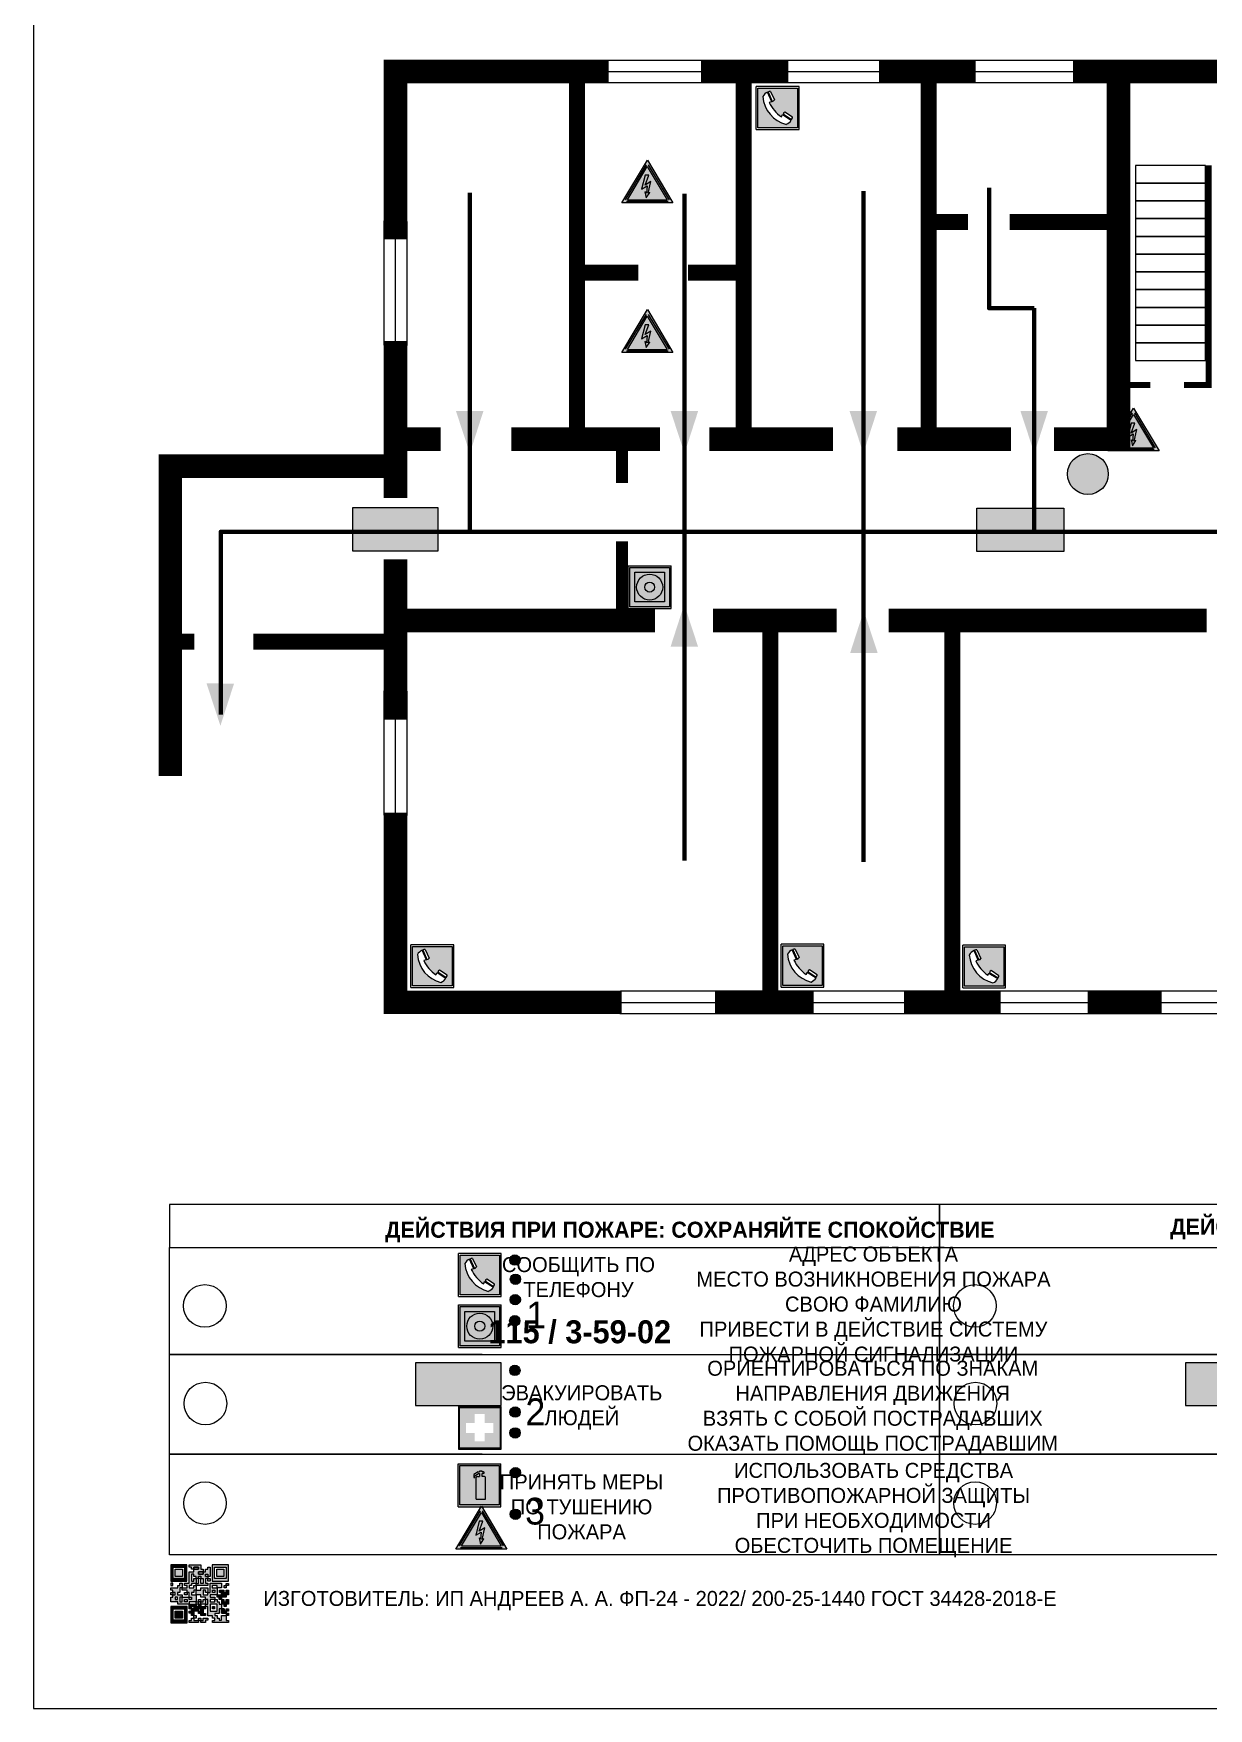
# Model space of a CAD drawing. Header units: millimetres. Extents: x 13114 to 67229, y 22859 to 38520.
# Drawn here: x 23801.8 to 24021.2, y 34762.7 to 35075.5 of the extents above; entities that cross this region are included whole.
import ezdxf

# ---------------------------------------------------------------- set-up
doc = ezdxf.new("R2010")
doc.units = ezdxf.units.MM
doc.layers.add('План_Штампы', color=7, linetype='Continuous')
doc.styles.add('обычный', font='arial.ttf')

# ---------------------------------------------------------------- blocks, each defined once
blk = doc.blocks.new('A$C3E6D3DDE')
at = {"lineweight": 5}
h = blk.add_hatch(color=40, dxfattribs=at)
h.paths.add_polyline_path([(24.1, 1.45), (16.46, -11.35), (31.74, -11.35)])
h.paths.add_polyline_path([(24.09, -0.46), (30.03, -10.41), (18.14, -10.41)], flags=16)
h.paths.add_polyline_path([(24.54, -3.08), (23.41, -6.02), (25.13, -5.01), (24.33, -8.5), (24.82, -8.27), (23.79, -9.86), (23.4, -8.04), (23.8, -8.43), (24.04, -6.29), (22.39, -7.25), (23.44, -3.08)], flags=0)
h = blk.add_hatch(color=256, dxfattribs=at)
h.paths.add_polyline_path([(24.37, 0.03, 0.567511), (23.82, 0.03), (17.59, -10.4, 0.582454), (17.86, -10.88), (30.32, -10.88, 0.582149), (30.6, -10.4)])
h.paths.add_polyline_path([(24.09, -0.46), (18.14, -10.41), (30.03, -10.41)], flags=16)
h.paths.add_polyline_path([(24.54, -3.08), (23.41, -6.02), (25.13, -5.01), (24.33, -8.5), (24.82, -8.27), (23.79, -9.86), (23.4, -8.04), (23.8, -8.43), (24.04, -6.29), (22.39, -7.25), (23.44, -3.08)], flags=0)
h = blk.add_hatch(color=40, dxfattribs=at)
h.paths.add_polyline_path([(24.09, -0.46), (18.14, -10.41), (30.03, -10.41)])
h.paths.add_polyline_path([(24.82, -8.27), (23.79, -9.86), (23.4, -8.04), (23.8, -8.43), (24.04, -6.29), (22.39, -7.25), (23.44, -3.08), (24.54, -3.08), (23.41, -6.02), (25.13, -5.01), (24.33, -8.5)], flags=16)
at = {"color": 40, "lineweight": 5}
for p, q in [((16.46, -11.35), (24.1, 1.45)), ((24.1, 1.45), (31.74, -11.35))]:
    blk.add_line(p, q, dxfattribs=at)
at = {"lineweight": 5}
for p, q in [((17.59, -10.4), (23.82, 0.03)), ((24.37, 0.03), (30.6, -10.4)), ((18.14, -10.41), (24.09, -0.46)), ((23.44, -3.08), (22.39, -7.25)), ((23.41, -6.02), (24.54, -3.08)), ((24.54, -3.08), (23.44, -3.08)), ((24.09, -0.46), (30.03, -10.41)), ((22.39, -7.25), (24.04, -6.29)), ((23.8, -8.43), (23.4, -8.04)), ((23.4, -8.04), (23.79, -9.86)), ((25.13, -5.01), (23.41, -6.02)), ((23.79, -9.86), (24.82, -8.27)), ((24.04, -6.29), (23.8, -8.43)), ((24.33, -8.5), (25.13, -5.01)), ((24.82, -8.27), (24.33, -8.5)), ((17.86, -10.88), (30.32, -10.88)), ((18.14, -10.41), (30.03, -10.41))]:
    blk.add_line(p, q, dxfattribs=at)
at = {"color": 50, "lineweight": 5}
blk.add_line((31.74, -11.35), (16.46, -11.35), dxfattribs=at)
blk = doc.blocks.new('QR')
at = {"lineweight": 0}
h = blk.add_hatch(color=256, dxfattribs=at)
h.dxf.hatch_style = 1
h.paths.add_polyline_path([(9241.16, 2687.38), (9242.01, 2687.38), (9242.01, 2687.83), (9241.59, 2687.83), (9241.59, 2688.68), (9239.45, 2688.68), (9239.45, 2688.25), (9239.86, 2688.25), (9239.86, 2687.83), (9240.29, 2687.83), (9240.29, 2688.25), (9241.16, 2688.25), (9241.16, 2687.83), (9240.29, 2687.83), (9240.29, 2687.38), (9239.45, 2687.38), (9239.45, 2685.22), (9238.57, 2685.22), (9238.57, 2684.8), (9239.02, 2684.8), (9239.02, 2684.37), (9238.13, 2684.37), (9238.13, 2683.92), (9239.02, 2683.92), (9239.02, 2683.5), (9239.44, 2683.5), (9239.44, 2682.64), (9239.87, 2682.64), (9239.87, 2682.18), (9239.44, 2682.18), (9239.44, 2682.64), (9238.13, 2682.64), (9238.13, 2681.76), (9237.71, 2681.76), (9237.71, 2682.64), (9238.13, 2682.64), (9238.13, 2683.07), (9237.27, 2683.07), (9237.27, 2683.51), (9237.71, 2683.51), (9237.71, 2684.37), (9238.13, 2684.37), (9238.13, 2685.22), (9237.71, 2685.22), (9237.71, 2684.8), (9237.28, 2684.8), (9237.28, 2684.38), (9235.98, 2684.38), (9235.98, 2683.92), (9236.4, 2683.92), (9236.4, 2683.49), (9236.84, 2683.49), (9236.84, 2683.07), (9236.4, 2683.07), (9236.4, 2682.64), (9235.98, 2682.64), (9235.98, 2681.76), (9237.29, 2681.76), (9237.29, 2681.33), (9239.43, 2681.33), (9239.43, 2681.76), (9240.74, 2681.76), (9240.74, 2683.05), (9239.87, 2683.05), (9239.87, 2683.5), (9240.29, 2683.5), (9240.29, 2683.91), (9240.74, 2683.91), (9240.74, 2684.81), (9240.29, 2684.81), (9240.29, 2684.79), (9240.29, 2684.37), (9239.45, 2684.37), (9239.45, 2684.8), (9239.87, 2684.8), (9239.87, 2685.21), (9240.74, 2685.21), (9240.74, 2686.1), (9240.29, 2686.1), (9240.29, 2685.64), (9239.86, 2685.64), (9239.86, 2686.95), (9240.29, 2686.95), (9240.29, 2686.52), (9240.74, 2686.52), (9240.74, 2686.1), (9241.16, 2686.1), (9241.16, 2686.53), (9241.59, 2686.53), (9241.59, 2686.1), (9242.02, 2686.1), (9242.02, 2685.21), (9241.59, 2685.21), (9241.59, 2686.1), (9241.16, 2686.1), (9241.16, 2685.21), (9240.74, 2685.21), (9240.74, 2684.81), (9242.89, 2684.81), (9242.89, 2685.22), (9242.47, 2685.22), (9242.47, 2686.11), (9242.89, 2686.11), (9242.89, 2686.52), (9242.46, 2686.52), (9242.46, 2686.95), (9242.89, 2686.95), (9242.89, 2686.52), (9243.32, 2686.52), (9243.32, 2688.26), (9242.9, 2688.26), (9242.9, 2687.83), (9242.47, 2687.83), (9242.47, 2687.38), (9242.01, 2687.38), (9242.01, 2686.94), (9241.16, 2686.94)])
h.paths.add_polyline_path([(9239.02, 2682.18), (9239.02, 2681.76), (9238.54, 2681.76), (9238.54, 2682.18)], flags=16)
h.paths.add_polyline_path([(9237.27, 2682.65), (9237.27, 2682.19), (9236.83, 2682.19), (9236.83, 2682.65)], flags=16)
h = blk.add_hatch(color=256, dxfattribs=at)
h.dxf.hatch_style = 1
h.paths.add_polyline_path([(9238.15, 2687.83), (9236.83, 2687.83), (9236.83, 2686.52), (9238.15, 2686.52)], flags=0)
h.paths.add_polyline_path([(9239.01, 2685.65), (9239.01, 2688.68), (9235.98, 2688.68), (9235.98, 2685.65)])
h.paths.add_polyline_path([(9236.41, 2686.1), (9236.41, 2688.26), (9238.56, 2688.26), (9238.56, 2686.1)], flags=16)
h.paths.add_polyline_path([(9236.83, 2686.52), (9236.83, 2687.83), (9238.15, 2687.83), (9238.15, 2686.52)], flags=0)
h = blk.add_hatch(color=256, dxfattribs=at)
h.dxf.hatch_style = 1
h.paths.add_polyline_path([(9238.15, 2686.52), (9238.15, 2687.83), (9236.83, 2687.83), (9236.83, 2686.52)])
h.paths.add_polyline_path([(9245.91, 2686.52), (9245.91, 2687.83), (9244.59, 2687.83), (9244.59, 2686.52)], flags=0)
h.paths.add_polyline_path([(9246.77, 2685.65), (9246.77, 2688.68), (9243.74, 2688.68), (9243.74, 2685.65)])
h.paths.add_polyline_path([(9244.17, 2686.1), (9244.17, 2688.26), (9246.32, 2688.26), (9246.32, 2686.1)], flags=16)
h.paths.add_polyline_path([(9244.59, 2686.52), (9244.59, 2687.83), (9245.91, 2687.83), (9245.91, 2686.52)], flags=0)
h = blk.add_hatch(color=256, dxfattribs=at)
h.dxf.hatch_style = 1
h.paths.add_polyline_path([(9240.75, 2681.76), (9240.75, 2681.35), (9241.17, 2681.35), (9241.17, 2681.76)])
h.paths.add_polyline_path([(9241.6, 2682.18), (9241.17, 2682.18), (9241.17, 2681.76), (9241.6, 2681.76)])
h.paths.add_polyline_path([(9242.47, 2681.34), (9242.47, 2682.19), (9242.02, 2682.19), (9242.02, 2681.76), (9241.6, 2681.76), (9241.6, 2681.34)])
h.paths.add_polyline_path([(9239.87, 2678.3), (9239.44, 2678.3), (9239.44, 2677.89), (9241.17, 2677.89), (9241.17, 2678.3), (9240.28, 2678.3), (9240.28, 2678.73), (9239.87, 2678.73)])
h.paths.add_polyline_path([(9240.75, 2678.73), (9240.75, 2679.19), (9240.28, 2679.19), (9240.28, 2678.73)])
h.paths.add_polyline_path([(9241.6, 2678.73), (9241.17, 2678.73), (9241.17, 2678.3), (9241.6, 2678.3)])
h.paths.add_polyline_path([(9242.02, 2678.3), (9241.6, 2678.3), (9241.6, 2677.89), (9242.48, 2677.89), (9242.48, 2678.31), (9242.9, 2678.31), (9242.9, 2678.73), (9242.02, 2678.73)])
h.paths.add_polyline_path([(9246.36, 2684.37), (9246.36, 2684.79), (9245.93, 2684.79), (9245.93, 2684.37)])
h.paths.add_polyline_path([(9246.78, 2685.2), (9246.36, 2685.2), (9246.36, 2684.79), (9246.78, 2684.79)])
h.paths.add_polyline_path([(9245.91, 2687.83), (9244.59, 2687.83), (9244.59, 2686.52), (9245.91, 2686.52)])
h = blk.add_hatch(color=256, dxfattribs=at)
h.dxf.hatch_style = 1
h.paths.add_polyline_path([(9243.32, 2686.11), (9242.89, 2686.11), (9242.89, 2685.64), (9243.32, 2685.64)])
h.paths.add_polyline_path([(9239.02, 2683.07), (9239.02, 2683.5), (9238.56, 2683.5), (9238.56, 2683.07)])
h.paths.add_polyline_path([(9236.4, 2684.8), (9236.4, 2685.22), (9235.98, 2685.22), (9235.98, 2684.8)])
h.paths.add_polyline_path([(9236.4, 2683.07), (9236.4, 2683.49), (9235.98, 2683.49), (9235.98, 2683.07)])
h = blk.add_hatch(color=256, dxfattribs=at)
h.dxf.hatch_style = 1
h.paths.add_polyline_path([(9243.32, 2682.64), (9243.32, 2683.07), (9244.62, 2683.07), (9244.62, 2684.37), (9243.74, 2684.37), (9243.74, 2684.8), (9244.62, 2684.8), (9244.62, 2684.37), (9245.48, 2684.37), (9245.48, 2685.22), (9243.32, 2685.22), (9243.32, 2683.5), (9242.89, 2683.5), (9242.89, 2683.06), (9242.01, 2683.06), (9242.01, 2683.91), (9242.47, 2683.91), (9242.47, 2683.5), (9242.89, 2683.5), (9242.89, 2684.38), (9241.59, 2684.38), (9241.59, 2683.91), (9240.74, 2683.91), (9240.74, 2683.05), (9241.59, 2683.05), (9241.59, 2682.64), (9242.47, 2682.64), (9242.47, 2682.19), (9242.91, 2682.19), (9242.91, 2681.34), (9242.48, 2681.34), (9242.48, 2680.91), (9242.91, 2680.91), (9242.91, 2679.17), (9243.75, 2679.17), (9243.75, 2678.73), (9244.2, 2678.73), (9244.2, 2678.3), (9243.75, 2678.3), (9243.75, 2677.88), (9246.78, 2677.88), (9246.78, 2678.3), (9246.35, 2678.3), (9246.35, 2679.19), (9245.48, 2679.19), (9245.48, 2678.31), (9245.05, 2678.31), (9245.05, 2678.73), (9244.62, 2678.73), (9244.62, 2679.19), (9244.2, 2679.19), (9244.2, 2679.61), (9245.05, 2679.61), (9245.05, 2680.46), (9245.48, 2680.46), (9245.48, 2681.34), (9245.04, 2681.34), (9245.04, 2681.76), (9244.63, 2681.76), (9244.63, 2682.19), (9244.21, 2682.19), (9244.21, 2681.76), (9243.32, 2681.76), (9243.32, 2682.19), (9244.21, 2682.19), (9244.21, 2682.64)])
h.paths.add_polyline_path([(9243.75, 2683.49), (9243.75, 2683.92), (9244.21, 2683.92), (9244.21, 2683.49)], flags=16)
h.paths.add_polyline_path([(9243.32, 2681.34), (9244.63, 2681.34), (9244.63, 2680.04), (9243.32, 2680.04)], flags=16)
h.paths.add_polyline_path([(9243.76, 2680.89), (9244.18, 2680.89), (9244.18, 2680.48), (9243.76, 2680.48)], flags=0)
h = blk.add_hatch(color=256, dxfattribs=at)
h.dxf.hatch_style = 1
h.paths.add_polyline_path([(9246.36, 2683.07), (9246.78, 2683.07), (9246.78, 2683.92), (9246.36, 2683.92), (9246.36, 2683.49), (9245.92, 2683.49), (9245.92, 2683.92), (9245.06, 2683.92), (9245.06, 2683.49), (9245.48, 2683.49), (9245.48, 2683.07), (9244.62, 2683.07), (9244.62, 2682.65), (9245.05, 2682.65), (9245.05, 2682.18), (9245.48, 2682.18), (9245.48, 2682.65), (9246.36, 2682.65)])
h.paths.add_polyline_path([(9246.78, 2682.18), (9246.36, 2682.18), (9246.36, 2681.75), (9245.92, 2681.75), (9245.92, 2682.18), (9245.48, 2682.18), (9245.48, 2681.34), (9245.48, 2681.34), (9245.94, 2681.34), (9245.94, 2680.91), (9246.36, 2680.91), (9246.36, 2681.34), (9246.78, 2681.34)])
h = blk.add_hatch(color=256, dxfattribs=at)
h.dxf.hatch_style = 1
h.paths.add_polyline_path([(9235.98, 2680.9), (9235.98, 2677.86), (9239.02, 2677.86), (9239.02, 2680.9)])
h.paths.add_polyline_path([(9238.57, 2680.48), (9238.57, 2678.32), (9236.41, 2678.32), (9236.41, 2680.48)], flags=16)
h.paths.add_polyline_path([(9238.15, 2680.05), (9238.15, 2678.74), (9236.83, 2678.74), (9236.83, 2680.05)], flags=0)
h = blk.add_hatch(color=256, dxfattribs=at)
h.dxf.hatch_style = 1
h.paths.add_polyline_path([(9242.02, 2680.46), (9242.48, 2680.46), (9242.48, 2680.91), (9241.58, 2680.91), (9241.58, 2681.35), (9241.17, 2681.35), (9241.17, 2680.91), (9240.75, 2680.91), (9240.75, 2681.33), (9239.43, 2681.33), (9239.43, 2680.46), (9239.86, 2680.46), (9239.86, 2680.92), (9240.3, 2680.92), (9240.3, 2680.46), (9239.86, 2680.46), (9239.86, 2680.04), (9239.44, 2680.04), (9239.44, 2679.62), (9239.86, 2679.62), (9239.86, 2679.19), (9240.29, 2679.19), (9240.29, 2680.03), (9241.18, 2680.03), (9241.18, 2680.47), (9241.6, 2680.47), (9241.6, 2680.03), (9241.18, 2680.03), (9241.18, 2679.61), (9241.6, 2679.61), (9241.6, 2679.19), (9242.47, 2679.19), (9242.47, 2679.6), (9242.02, 2679.6)])
h = blk.add_hatch(color=256, dxfattribs=at)
h.dxf.hatch_style = 1
h.paths.add_polyline_path([(9244.18, 2680.48), (9244.18, 2680.89), (9243.76, 2680.89), (9243.76, 2680.48)])
h = blk.add_hatch(color=256, dxfattribs=at)
h.dxf.hatch_style = 1
h.paths.add_polyline_path([(9245.93, 2680.04), (9245.93, 2680.46), (9245.48, 2680.46), (9245.48, 2679.62), (9246.35, 2679.62), (9246.35, 2680.04)])
h.paths.add_polyline_path([(9246.78, 2680.04), (9246.78, 2680.46), (9246.35, 2680.46), (9246.35, 2680.04)])
h.paths.add_polyline_path([(9246.78, 2679.18), (9246.78, 2679.62), (9246.35, 2679.62), (9246.35, 2679.18)])
h = blk.add_hatch(color=256, dxfattribs=at)
h.dxf.hatch_style = 1
h.paths.add_polyline_path([(9238.15, 2680.05), (9236.83, 2680.05), (9236.83, 2678.74), (9238.15, 2678.74)])
for points in [[(9237.71, 2685.22), (9238.13, 2685.22), (9238.13, 2684.37), (9237.71, 2684.37), (9237.71, 2683.51), (9237.27, 2683.51), (9237.27, 2683.07), (9238.13, 2683.07), (9238.13, 2682.64), (9237.71, 2682.64), (9237.71, 2681.76), (9238.13, 2681.76), (9238.13, 2682.64), (9239.44, 2682.64), (9239.44, 2683.5), (9239.02, 2683.5), (9239.02, 2683.07), (9238.56, 2683.07), (9238.56, 2683.5), (9239.02, 2683.5), (9239.02, 2683.92), (9238.13, 2683.92), (9238.13, 2684.37), (9239.02, 2684.37), (9239.02, 2684.8), (9238.57, 2684.8), (9238.57, 2685.22), (9239.45, 2685.22), (9239.45, 2687.38), (9240.29, 2687.38), (9240.29, 2687.83), (9239.86, 2687.83), (9239.86, 2688.25), (9239.45, 2688.25), (9239.45, 2688.68), (9241.59, 2688.68), (9241.59, 2687.83), (9242.01, 2687.83), (9242.01, 2687.38), (9242.47, 2687.38), (9242.47, 2687.83), (9242.9, 2687.83), (9242.9, 2688.26), (9243.32, 2688.26), (9243.32, 2686.52), (9242.89, 2686.52), (9242.89, 2686.11), (9243.32, 2686.11), (9243.32, 2685.64), (9242.89, 2685.64), (9242.89, 2686.11), (9242.47, 2686.11), (9242.47, 2685.22), (9242.89, 2685.22), (9242.89, 2684.81), (9240.74, 2684.81), (9240.74, 2683.91), (9241.59, 2683.91), (9241.59, 2684.38), (9242.89, 2684.38), (9242.89, 2683.5), (9242.47, 2683.5), (9242.47, 2683.91), (9242.01, 2683.91), (9242.01, 2683.06), (9242.89, 2683.06), (9242.89, 2683.5), (9243.32, 2683.5), (9243.32, 2685.22), (9245.48, 2685.22), (9245.48, 2684.37), (9244.62, 2684.37), (9244.62, 2683.07), (9245.48, 2683.07), (9245.48, 2683.49), (9245.06, 2683.49), (9245.06, 2683.92), (9245.92, 2683.92), (9245.92, 2683.49), (9246.36, 2683.49), (9246.36, 2683.92), (9246.78, 2683.92), (9246.78, 2683.07), (9246.36, 2683.07), (9246.36, 2682.65), (9245.48, 2682.65), (9245.48, 2682.18), (9245.92, 2682.18), (9245.92, 2681.75), (9246.36, 2681.75), (9246.36, 2682.18), (9246.78, 2682.18), (9246.78, 2681.34), (9246.36, 2681.34), (9246.36, 2680.91), (9245.94, 2680.91), (9245.94, 2681.34), (9245.48, 2681.34), (9245.48, 2680.46), (9245.93, 2680.46), (9245.93, 2680.04), (9246.35, 2680.04), (9246.35, 2680.46), (9246.78, 2680.46), (9246.78, 2680.04), (9246.78, 2680.04), (9246.35, 2680.04), (9246.35, 2679.62), (9246.78, 2679.62), (9246.78, 2679.18), (9246.35, 2679.18), (9246.35, 2678.3), (9246.78, 2678.3), (9246.78, 2677.88), (9243.75, 2677.88), (9243.75, 2678.3), (9244.2, 2678.3), (9244.2, 2678.73), (9243.75, 2678.73), (9243.75, 2679.17), (9242.91, 2679.17), (9242.91, 2680.91), (9242.48, 2680.91), (9242.48, 2680.46), (9242.02, 2680.46), (9242.02, 2679.6), (9242.47, 2679.6), (9242.47, 2679.19), (9241.6, 2679.19), (9241.6, 2679.61), (9241.18, 2679.61), (9241.18, 2680.03), (9240.29, 2680.03), (9240.29, 2679.19), (9240.75, 2679.19), (9240.75, 2678.73), (9240.28, 2678.73), (9240.28, 2678.3), (9241.17, 2678.3), (9241.17, 2678.73), (9241.6, 2678.73), (9241.6, 2678.3), (9242.02, 2678.3), (9242.02, 2678.73), (9242.9, 2678.73), (9242.9, 2678.31), (9242.48, 2678.31), (9242.48, 2677.89), (9241.6, 2677.89), (9241.6, 2678.3), (9241.17, 2678.3), (9241.17, 2677.89), (9239.44, 2677.89), (9239.44, 2678.3), (9239.87, 2678.3), (9239.87, 2678.73), (9240.28, 2678.73), (9240.28, 2679.19), (9240.29, 2679.19), (9239.86, 2679.19), (9239.86, 2679.62), (9239.44, 2679.62), (9239.44, 2680.04), (9239.86, 2680.04), (9239.86, 2680.46), (9239.43, 2680.46), (9239.43, 2681.33), (9237.29, 2681.33), (9237.29, 2681.76), (9235.98, 2681.76), (9235.98, 2682.64), (9236.4, 2682.64), (9236.4, 2683.07), (9235.98, 2683.07), (9235.98, 2683.49), (9236.4, 2683.49), (9236.4, 2683.92), (9235.98, 2683.92), (9235.98, 2684.38), (9237.28, 2684.38), (9237.28, 2684.8), (9237.71, 2684.8), (9237.71, 2685.22), (9237.92, 2685.22)], [(9240.74, 2686.1), (9240.74, 2686.52), (9240.29, 2686.52), (9240.29, 2686.95), (9239.86, 2686.95), (9239.86, 2685.64), (9240.29, 2685.64), (9240.29, 2686.1), (9240.74, 2686.1), (9240.74, 2686.52)], [(9240.74, 2685.21), (9239.87, 2685.21), (9239.87, 2684.8), (9239.45, 2684.8), (9239.45, 2684.37), (9240.29, 2684.37), (9240.29, 2684.79), (9240.29, 2684.81), (9240.74, 2684.81), (9240.74, 2685.21), (9239.87, 2685.21)], [(9240.74, 2683.91), (9240.29, 2683.91), (9240.29, 2683.5), (9239.87, 2683.5), (9239.87, 2683.05), (9240.74, 2683.05), (9240.74, 2683.91)], [(9244.62, 2684.37), (9244.62, 2684.8), (9243.74, 2684.8), (9243.74, 2684.37), (9244.62, 2684.37)], [(9240.74, 2683.05), (9240.74, 2681.76), (9239.43, 2681.76), (9239.43, 2681.33), (9240.75, 2681.33), (9240.75, 2681.35), (9240.75, 2680.91), (9241.17, 2680.91), (9241.17, 2681.35), (9241.58, 2681.35), (9241.58, 2680.91), (9242.48, 2680.91), (9242.48, 2681.34), (9242.91, 2681.34), (9242.91, 2682.19), (9242.47, 2682.19), (9242.47, 2682.64), (9241.59, 2682.64), (9241.59, 2683.05), (9240.74, 2683.05)], [(9239.86, 2680.46), (9239.86, 2680.92), (9240.3, 2680.92), (9240.3, 2680.46), (9239.86, 2680.46)], [(9241.6, 2681.76), (9242.02, 2681.76), (9242.02, 2682.19), (9242.47, 2682.19), (9242.47, 2681.34), (9241.6, 2681.34), (9241.6, 2681.76)], [(9244.62, 2683.07), (9243.32, 2683.07), (9243.32, 2682.64), (9244.21, 2682.64), (9244.21, 2682.19), (9243.32, 2682.19), (9243.32, 2681.76), (9244.21, 2681.76), (9244.21, 2682.19), (9244.63, 2682.19), (9244.63, 2681.76), (9245.04, 2681.76), (9245.04, 2681.34), (9245.48, 2681.34)], [(9245.48, 2680.46), (9245.05, 2680.46), (9245.05, 2679.61), (9244.2, 2679.61), (9244.2, 2679.19), (9244.62, 2679.19), (9244.62, 2678.73), (9245.05, 2678.73), (9245.05, 2678.31), (9245.48, 2678.31), (9245.48, 2679.19), (9246.35, 2679.19), (9246.35, 2679.07)], [(9245.48, 2682.18), (9245.05, 2682.18), (9245.05, 2682.65), (9244.62, 2682.65), (9244.62, 2683.07)], [(9245.48, 2682.18), (9245.48, 2681.34)], [(9246.35, 2679.62), (9245.48, 2679.62), (9245.48, 2680.46)], [(9245.48, 2680.46), (9245.48, 2679.62), (9246.35, 2679.62), (9246.35, 2680.04), (9245.93, 2680.04), (9245.93, 2680.46), (9245.48, 2680.46), (9245.48, 2679.62)], [(9246.35, 2679.62), (9246.35, 2679.18)]]:
    blk.add_lwpolyline(points, dxfattribs=at)
for points in [[(9235.98, 2685.65), (9239.01, 2685.65), (9239.01, 2688.68), (9235.98, 2688.68)], [(9236.41, 2688.26), (9238.56, 2688.26), (9238.56, 2686.1), (9236.41, 2686.1)], [(9236.83, 2687.83), (9238.15, 2687.83), (9238.15, 2686.52), (9236.83, 2686.52)], [(9240.29, 2687.83), (9241.16, 2687.83), (9241.16, 2688.25), (9240.29, 2688.25)], [(9240.29, 2688.25), (9241.16, 2688.25), (9241.16, 2687.83), (9240.29, 2687.83)], [(9242.01, 2687.38), (9241.16, 2687.38), (9241.16, 2686.94), (9242.01, 2686.94)], [(9241.16, 2687.38), (9242.01, 2687.38), (9242.01, 2686.94), (9241.16, 2686.94)], [(9242.89, 2686.52), (9242.46, 2686.52), (9242.46, 2686.95), (9242.89, 2686.95)], [(9243.74, 2685.65), (9246.77, 2685.65), (9246.77, 2688.68), (9243.74, 2688.68)], [(9244.17, 2688.26), (9246.32, 2688.26), (9246.32, 2686.1), (9244.17, 2686.1)], [(9244.59, 2687.83), (9245.91, 2687.83), (9245.91, 2686.52), (9244.59, 2686.52)], [(9235.98, 2684.8), (9236.4, 2684.8), (9236.4, 2685.22), (9235.98, 2685.22)], [(9236.4, 2683.07), (9236.84, 2683.07), (9236.84, 2683.49), (9236.4, 2683.49)], [(9241.16, 2686.1), (9240.74, 2686.1), (9240.74, 2685.21), (9241.16, 2685.21)], [(9241.16, 2686.53), (9241.59, 2686.53), (9241.59, 2686.1), (9241.16, 2686.1)], [(9241.59, 2686.1), (9242.02, 2686.1), (9242.02, 2685.21), (9241.59, 2685.21)], [(9243.75, 2683.92), (9244.21, 2683.92), (9244.21, 2683.49), (9243.75, 2683.49)], [(9245.93, 2684.79), (9246.36, 2684.79), (9246.36, 2684.37), (9245.93, 2684.37)], [(9246.36, 2685.2), (9246.78, 2685.2), (9246.78, 2684.79), (9246.36, 2684.79)], [(9235.98, 2677.86), (9239.02, 2677.86), (9239.02, 2680.9), (9235.98, 2680.9)], [(9236.41, 2680.48), (9238.57, 2680.48), (9238.57, 2678.32), (9236.41, 2678.32)], [(9236.83, 2682.19), (9237.27, 2682.19), (9237.27, 2682.65), (9236.83, 2682.65)], [(9238.54, 2682.18), (9239.02, 2682.18), (9239.02, 2681.76), (9238.54, 2681.76)], [(9239.44, 2682.64), (9239.87, 2682.64), (9239.87, 2682.18), (9239.44, 2682.18)], [(9240.75, 2681.76), (9241.17, 2681.76), (9241.17, 2681.35), (9240.75, 2681.35)], [(9241.17, 2682.18), (9241.6, 2682.18), (9241.6, 2681.76), (9241.17, 2681.76)], [(9241.18, 2680.03), (9241.6, 2680.03), (9241.6, 2680.47), (9241.18, 2680.47)], [(9243.32, 2680.04), (9244.63, 2680.04), (9244.63, 2681.34), (9243.32, 2681.34)], [(9243.76, 2680.89), (9244.18, 2680.89), (9244.18, 2680.48), (9243.76, 2680.48)], [(9236.83, 2680.05), (9238.15, 2680.05), (9238.15, 2678.74), (9236.83, 2678.74)]]:
    blk.add_lwpolyline(points, close=True, dxfattribs=at)
blk = doc.blocks.new('A$C456E1F9C')
at = {"lineweight": 5}
h = blk.add_hatch(color=242, dxfattribs=at)
h.paths.add_polyline_path([(0.51, -1.47), (0.51, -13.26), (12.29, -13.26), (12.29, -1.47)])
h.paths.add_polyline_path([(5.42, -4.95, -0.254479), (4.78, -5.4), (3.52, -2.53, -0.209735), (4.23, -2.4)], flags=16)
h.paths.add_polyline_path([(8.53, -8.6), (10.87, -10.17), (10.54, -10.76), (8.03, -9.13, -0.192251)], flags=16)
h.paths.add_polyline_path([(4.61, -5.49, 0.005518), (3.87, -5.72, 0.128647), (7.49, -10.01, 0.00809), (7.83, -9.33), (10.47, -10.97, -0.16736), (8.99, -12.25, -0.327862), (1.95, -3.95, -0.166952), (3.36, -2.62)], flags=16)
at = {"color": 242, "lineweight": 5}
for p, q in [((0, -13.77), (0, -0.97)), ((12.8, -0.97), (0, -0.97)), ((4.61, -5.49), (3.36, -2.62)), ((3.52, -2.53), (4.78, -5.4)), ((4.23, -2.4), (5.42, -4.95)), ((12.8, -13.77), (12.8, -0.97)), ((7.83, -9.33), (10.47, -10.97)), ((8.03, -9.13), (10.54, -10.76)), ((10.81, -10.12), (8.53, -8.6)), ((0, -13.77), (12.8, -13.77)), ((10.54, -10.76), (10.8, -10.3)), ((10.8, -10.3), (10.81, -10.12))]:
    blk.add_line(p, q, dxfattribs=at)
blk.add_lwpolyline([(0.51, -1.47), (12.29, -1.47), (12.29, -13.26), (0.51, -13.26)], close=True, dxfattribs=at)
for centre, radius, start, end in [((4.59, -5.34), 2.99, 114.2845, 152.1974), ((11.12, -3.31), 9.19, 183.9915, 256.6009), ((4.02, -3.27), 0.891, 76.3284, 123.7092), ((4.68, -4.59), 0.824, 276.9621, 334.0723), ((14.98, -39.1), 35.17, 107.1487, 108.4135), ((13.86, -0.94), 11.08, 205.5536, 234.8762), ((-13.31, 0.8), 23.44, 332.5487, 334.4027), ((8.94, -9.5), 0.989, 114.4092, 157.9388), ((7.87, -9.46), 3, 291.9291, 329.9329)]:
    blk.add_arc(centre, radius, start, end, dxfattribs=at)
blk = doc.blocks.new('A$C54414219')
at = {"true_color": 0xffffff}
h = blk.add_hatch(color=7, dxfattribs=at)
h.paths.add_polyline_path([(2.39, -9.45), (2.39, -18.3), (11.23, -18.3), (11.23, -9.45)], flags=0)
h.paths.add_polyline_path([(10.71, -13.87, -1), (2.92, -13.87, -1)], flags=0)
h.paths.add_polyline_path([(8.3, -13.87, -1), (5.33, -13.87, -1)], flags=0)
h.paths.add_polyline_path([(0.41, -7.47), (0.41, -20.27), (13.21, -20.27), (13.21, -7.47)])
h.paths.add_polyline_path([(0.92, -19.77), (12.71, -19.77), (12.71, -7.98), (0.92, -7.98)], flags=16)
h.paths.add_polyline_path([(11.23, -9.45), (11.23, -18.3), (2.39, -18.3), (2.39, -9.45)], flags=0)
at = {"lineweight": 5}
h = blk.add_hatch(color=242, dxfattribs=at)
h.paths.add_polyline_path([(12.71, -7.98), (0.92, -7.98), (0.92, -19.77), (12.71, -19.77)])
h.paths.add_polyline_path([(11.23, -18.3), (2.39, -18.3), (2.39, -9.45), (11.23, -9.45)], flags=16)
h.paths.add_polyline_path([(10.71, -13.87, -1), (2.92, -13.87, -1)], flags=0)
h.paths.add_polyline_path([(8.3, -13.87, -1), (5.33, -13.87, -1)], flags=0)
at = {"true_color": 0xffffff}
h = blk.add_hatch(color=7, dxfattribs=at)
h.paths.add_polyline_path([(2.39, -9.45), (2.39, -18.3), (11.23, -18.3), (11.23, -9.45)])
h.paths.add_polyline_path([(10.71, -13.87, -1), (2.92, -13.87, -1)], flags=16)
h.paths.add_polyline_path([(8.3, -13.87, -1), (5.33, -13.87, -1)], flags=0)
at = {"lineweight": 5}
h = blk.add_hatch(color=242, dxfattribs=at)
h.paths.add_polyline_path([(2.92, -13.87, 1), (10.71, -13.87, 1)])
h.paths.add_polyline_path([(8.3, -13.87, -1), (5.33, -13.87, -1)], flags=16)
at = {"color": 242, "lineweight": 5}
for p, q in [((0.41, -20.27), (0.41, -7.47)), ((0.41, -7.47), (13.21, -7.47)), ((0.41, -7.47), (13.21, -7.47)), ((13.21, -20.27), (13.21, -7.47)), ((0.41, -20.27), (13.21, -20.27))]:
    blk.add_line(p, q, dxfattribs=at)
for points in [[(0.92, -7.98), (12.71, -7.98), (12.71, -19.77), (0.92, -19.77)], [(2.39, -9.45), (11.23, -9.45), (11.23, -18.3), (2.39, -18.3)]]:
    blk.add_lwpolyline(points, close=True, dxfattribs=at)
for radius in [3.89, 1.49]:
    blk.add_circle((6.81, -13.87), radius, dxfattribs=at)
blk = doc.blocks.new('A$C32E8229D')
at = {"true_color": 0xffffff}
blk.add_hatch(color=7, dxfattribs=at).paths.add_polyline_path([(0, 0), (0, -8), (16, -8), (16, 0)])
h = blk.add_hatch(color=126)
h.paths.add_polyline_path([(0.2, -0.2), (15.8, -0.2), (15.8, -7.8), (0.2, -7.8)])
h.paths.add_polyline_path([(13.49, -2.05), (12.08, -2.05), (11.37, -2.63, 0.162397), (11.29, -2.84), (11.29, -3.63), (10.35, -3.63), (10.35, -4.05), (11.68, -4.05), (11.68, -3.48), (12.26, -4.28), (11.29, -5.1), (11.29, -6.78), (11.85, -6.78), (11.85, -5.44), (12.8, -4.64), (12.8, -5.94), (14.46, -5.94), (14.46, -5.39), (13.45, -5.39), (13.45, -3.97), (12.46, -2.59), (13.15, -2.59), (13.69, -3.34), (14.18, -3)], flags=16)
h.paths.add_polyline_path([(10.74, -1.82, 1), (11.8, -1.82, 1)], flags=16)
h.paths.add_polyline_path([(9.39, -3.59), (5.99, -3.59), (6.56, -3.03), (5.91, -3.03), (5.1, -3.83), (5.91, -4.64), (6.56, -4.64), (5.99, -4.09), (9.39, -4.09)], flags=16)
h.paths.add_polyline_path([(4.29, -1.08), (1.72, -1.08), (1.72, -6.6), (4.29, -6.6)], flags=16)
at = {"color": 126}
blk.add_lwpolyline([(16, -8), (0, -8), (0, 0), (16, 0)], close=True, dxfattribs=at)
blk = doc.blocks.new('A$C18900ED3')
h = blk.add_hatch(color=126)
h.paths.add_polyline_path([(-0.18, -0.18), (-7.02, -0.18), (-7.02, -7.02), (-0.18, -7.02)])
h.paths.add_polyline_path([(-5.89, -4.46), (-5.89, -2.77), (-4.46, -2.77), (-4.46, -1.31), (-2.77, -1.31), (-2.77, -2.77), (-1.33, -2.77), (-1.33, -4.46), (-2.77, -4.46), (-2.77, -5.89), (-4.46, -5.89), (-4.46, -4.46)], flags=16)
at = {"color": 126}
for p, q in [((-7.2, 0), (-7.2, -7.2)), ((0, 0), (-7.2, 0)), ((0, -7.2), (0, 0)), ((-7.02, -7.02), (-7.02, -0.18)), ((-7.02, -0.18), (-0.18, -0.18)), ((-0.18, -0.18), (-0.18, -7.02)), ((-7.2, -7.2), (0, -7.2)), ((-0.18, -7.02), (-7.02, -7.02))]:
    blk.add_line(p, q, dxfattribs=at)
blk = doc.blocks.new('A$C3AD82952')
at = {"true_color": 0xf5f5ff}
h = blk.add_hatch(color=7, dxfattribs=at)
h.dxf.hatch_style = 1
h.paths.add_polyline_path([(8.21, 8.73, 0.414214), (7.89, 9.05), (7.22, 9.05), (7.22, 9.92), (7.59, 9.92, 1), (7.57, 10.36), (7.22, 10.36), (7.22, 10.6), (6.43, 10.6), (6.43, 10.36), (6.01, 10.36), (4.74, 9.59), (4.74, 8.69), (4.98, 8.73), (4.98, 9.26), (6.12, 9.91), (6.43, 9.91), (6.43, 9.05), (5.76, 9.05, 0.414214), (5.44, 8.73), (5.44, 2.2), (8.21, 2.2)], flags=0)
h.paths.add_polyline_path([(12.8, 12.8), (0, 12.8), (0, 0), (12.8, 0)])
h.paths.add_polyline_path([(0.51, 12.29), (12.29, 12.29), (12.29, 0.51), (0.51, 0.51)], flags=16)
h.paths.add_polyline_path([(4.74, 9.59), (6.01, 10.36), (6.43, 10.36), (6.43, 10.6), (7.22, 10.6), (7.22, 10.36), (7.59, 10.36, -0.94586), (7.59, 9.92), (7.22, 9.92), (7.22, 9.05), (7.89, 9.05, -0.414214), (8.21, 8.73), (8.21, 2.2), (5.44, 2.2), (5.44, 8.73, -0.414214), (5.76, 9.05), (6.43, 9.05), (6.43, 9.91), (6.12, 9.91), (4.98, 9.26), (4.98, 8.73), (4.74, 8.69)], flags=0)
h = blk.add_hatch(color=242)
h.dxf.hatch_style = 1
h.paths.add_polyline_path([(12.29, 12.29), (0.51, 12.29), (0.51, 0.51), (12.29, 0.51)])
h.paths.add_polyline_path([(4.74, 8.69), (4.74, 9.59), (6.01, 10.36), (6.43, 10.36), (6.43, 10.6), (7.22, 10.6), (7.22, 10.36), (7.59, 10.36, -0.94586), (7.59, 9.92), (7.22, 9.92), (7.22, 9.05), (7.89, 9.05, -0.414214), (8.21, 8.73), (8.21, 2.2), (5.44, 2.2), (5.44, 8.73, -0.414214), (5.76, 9.05), (6.43, 9.05), (6.43, 9.91), (6.12, 9.91), (4.98, 9.26), (4.98, 8.73)], flags=16)
h = blk.add_hatch(color=7, dxfattribs=at)
h.dxf.hatch_style = 1
h.paths.add_polyline_path([(8.21, 8.73, 0.414214), (7.89, 9.05), (7.22, 9.05), (7.22, 9.92), (7.59, 9.92, 1), (7.57, 10.36), (7.22, 10.36), (7.22, 10.6), (6.43, 10.6), (6.43, 10.36), (6.01, 10.36), (4.74, 9.59), (4.74, 8.69), (4.98, 8.73), (4.98, 9.26), (6.12, 9.91), (6.43, 9.91), (6.43, 9.05), (5.76, 9.05, 0.414214), (5.44, 8.73), (5.44, 2.2), (8.21, 2.2)])
at = {"color": 242, "lineweight": 5}
for p, q in [((0, 0), (0, 12.8)), ((0, 12.8), (12.8, 12.8)), ((6.01, 10.36), (4.74, 9.59)), ((6.01, 10.36), (6.43, 10.36)), ((7.22, 10.6), (6.43, 10.6)), ((6.43, 10.6), (6.43, 10.36)), ((7.22, 10.36), (7.22, 10.6)), ((7.59, 10.36), (7.22, 10.36)), ((12.8, 0), (12.8, 12.8)), ((4.74, 9.59), (4.74, 8.69)), ((4.74, 8.69), (4.98, 8.73)), ((4.98, 9.26), (6.12, 9.91)), ((4.98, 8.73), (4.98, 9.26)), ((5.44, 2.2), (5.44, 8.73)), ((5.76, 9.05), (6.43, 9.05)), ((6.12, 9.91), (6.43, 9.91)), ((6.43, 9.91), (6.43, 9.05)), ((7.22, 9.05), (7.22, 9.92)), ((7.59, 9.92), (7.22, 9.92)), ((7.89, 9.05), (7.22, 9.05)), ((8.21, 2.2), (8.21, 8.73)), ((0, 0), (12.8, 0)), ((5.44, 2.2), (8.21, 2.2))]:
    blk.add_line(p, q, dxfattribs=at)
blk.add_lwpolyline([(0.51, 12.29), (12.29, 12.29), (12.29, 0.51), (0.51, 0.51)], close=True, dxfattribs=at)
for centre, radius, start, end in [((7.58, 10.14), 0.223, 273.1875, 86.8125), ((5.76, 8.73), 0.32, 90, 180), ((7.89, 8.73), 0.32, 0, 90)]:
    blk.add_arc(centre, radius, start, end, dxfattribs=at)
blk = doc.blocks.new('A$C7B4425F7')
at = {"true_color": 0xffffff}
blk.add_hatch(color=7, dxfattribs=at).paths.add_polyline_path([(0, 0), (-16, 0), (-16, -8), (0, -8)])
h = blk.add_hatch(color=126)
h.paths.add_polyline_path([(-0.2, -0.2), (-15.8, -0.2), (-15.8, -7.8), (-0.2, -7.8)])
h.paths.add_polyline_path([(-11.76, -2.03), (-11.76, -3.66), (-11.17, -3.66, -0.568275), (-11.17, -6.18), (-12.58, -6.18), (-12.58, -2.03)], flags=16)
h.paths.add_polyline_path([(-13.33, -4.12, -0.495768), (-13.59, -6.18), (-15.03, -6.18), (-15.03, -2.03), (-13.59, -2.03, -0.487973)], flags=16)
h.paths.add_polyline_path([(-10.25, -2.03), (-9.48, -2.03), (-9.48, -6.18), (-10.25, -6.18)], flags=16)
h.paths.add_polyline_path([(-13.84, -3.69), (-14.24, -3.69), (-14.24, -3.03), (-13.9, -3.03, -0.692621)], flags=0)
h.paths.add_polyline_path([(-9.15, -2.03), (-8.4, -2.03), (-8.04, -3.07), (-7.68, -2.03), (-6.93, -2.03), (-7.64, -4.1), (-6.93, -6.18), (-7.68, -6.18), (-8.04, -5.14), (-8.4, -6.18), (-9.15, -6.18), (-8.44, -4.1)], flags=16)
h.paths.add_polyline_path([(-11.76, -4.46), (-11.42, -4.46, -0.692621), (-11.36, -5.12), (-11.76, -5.12)], flags=0)
h.paths.add_polyline_path([(-13.9, -5.2), (-14.24, -5.2), (-14.24, -4.55), (-13.84, -4.55, -0.708038)], flags=0)
edge = h.paths.add_edge_path(flags=16)
edge.add_ellipse((-5.51, -4.08), major_axis=(0, 2.05), ratio=0.586184, start_angle=0, end_angle=360)
edge = h.paths.add_edge_path(flags=0)
edge.add_ellipse((-5.51, -4.08), major_axis=(0, 1.14), ratio=0.454828, start_angle=0, end_angle=360)
h.paths.add_polyline_path([(-4.13, -4.96, 0.377264), (-3.48, -4.52, 0.0555), (-3.16, -2.03), (-1.66, -2.03), (-1.66, -4.96), (-0.96, -4.96), (-0.96, -7.01), (-1.75, -7.01), (-1.75, -6.18), (-3.3, -6.18), (-3.3, -7.02), (-4.13, -7.02)], flags=16)
h.paths.add_polyline_path([(-2.73, -2.91), (-2.28, -2.91), (-2.28, -4.96), (-3.05, -4.96, 0.079136)], flags=0)
at = {"color": 126}
blk.add_lwpolyline([(-16, -8), (0, -8), (0, 0), (-16, 0)], close=True, dxfattribs=at)
blk = doc.blocks.new('A$C7B8C2D5B')
at = {"lineweight": 0}
h = blk.add_hatch(color=5, dxfattribs=at)
h.dxf.hatch_style = 1
h.paths.add_polyline_path([(1.4, -3.02, 1), (-2.11, -3.02, 1)])
at = {"color": 5, "lineweight": 0}
blk.add_circle((-0.36, -3.02), 1.75, dxfattribs=at)

msp = doc.modelspace()

# ---------------------------------------------------------------- hatches: boundary and pattern name
at = {"lineweight": 0}
h = msp.add_hatch(color=256, dxfattribs=at)
h.dxf.hatch_style = 1
h.paths.add_polyline_path([(23890.74, 34846.47, 1), (23892.67, 34846.47, 1)])
h = msp.add_hatch(color=256, dxfattribs=at)
h.dxf.hatch_style = 1
h.paths.add_polyline_path([(23890.84, 34842.88, 1), (23892.78, 34842.88, 1)])
h = msp.add_hatch(color=256, dxfattribs=at)
h.dxf.hatch_style = 1
h.paths.add_polyline_path([(23890.81, 34839.07, 1), (23892.74, 34839.07, 1)])
h = msp.add_hatch(color=256, dxfattribs=at)
h.dxf.hatch_style = 1
h.paths.add_polyline_path([(23890.72, 34835.14, 1), (23892.66, 34835.14, 1)])
h = msp.add_hatch(color=256, dxfattribs=at)
h.dxf.hatch_style = 1
h.paths.add_polyline_path([(23890.74, 34825.87, 1), (23892.67, 34825.87, 1)])
h = msp.add_hatch(color=256, dxfattribs=at)
h.dxf.hatch_style = 1
h.paths.add_polyline_path([(23890.78, 34818.09, 1), (23892.71, 34818.09, 1)])
h = msp.add_hatch(color=256, dxfattribs=at)
h.dxf.hatch_style = 1
h.paths.add_polyline_path([(23890.77, 34814.19, 1), (23892.7, 34814.19, 1)])
h = msp.add_hatch(color=256, dxfattribs=at)
h.dxf.hatch_style = 1
h.paths.add_polyline_path([(23890.83, 34806.77, 1), (23892.76, 34806.77, 1)])
h = msp.add_hatch(color=256, dxfattribs=at)
h.dxf.hatch_style = 1
h.paths.add_polyline_path([(23890.83, 34799, 1), (23892.76, 34799, 1)])

# ---------------------------------------------------------------- linework, layer by layer
at = {"color": 5, "lineweight": 0}
msp.add_lwpolyline([(23801.83, 34762.74), (24401.83, 34762.74), (24401.83, 35157.74), (23801.83, 35157.74)], close=True, dxfattribs=at)
at = {"lineweight": 0}
for points, const_width in [([(23869.42, 35037.07), (23869.42, 35068.4), (23909.21, 35068.4)], 4.4), ([(23903.28, 34999.74), (23903.28, 35067.74)], 3), ([(23934.44, 34999.74), (23934.44, 35068.78), (23934.44, 35030.84), (23924.04, 35030.84)], 3), ([(23926.42, 35068.4), (23942.74, 35068.4)], 4.4), ([(23959.66, 35068.4), (23977.76, 35068.4)], 4.4), ([(23968.94, 34999.74), (23968.94, 35068.01), (23968.94, 35040.27), (23976.3, 35040.27)], 3), ([(23992.34, 34999.74), (24004.41, 34999.74), (24004.41, 35068.4)], 4.4), ([(23995.89, 35068.4), (24014.46, 35068.4)], 4.4), ([(24012.49, 35068.4), (24043.32, 35068.4)], 4.4), ([(24016.61, 35009.84), (24021.22, 35009.84), (24021.22, 35050.89)], 1.1), ([(23984.08, 35040.27), (24005.53, 35040.27)], 3), ([(23903.28, 35030.84), (23914.72, 35030.84)], 3), ([(23827.38, 34936.87), (23827.38, 34994.68), (23869.42, 34994.68), (23869.42, 34988.75), (23869.42, 35018.09)], 4.4), ([(24005.4, 35009.84), (24010.35, 35009.84)], 1.1), ([(23869.42, 34999.74), (23877.84, 34999.74)], 4.4), ([(23891.07, 34999.74), (23918.77, 34999.74)], 4.4), ([(23911.7, 34999.74), (23911.7, 34991.55)], 2.2), ([(23928.01, 34999.74), (23951.09, 34999.74)], 4.4), ([(23963.1, 34999.74), (23984.33, 34999.74)], 4.4), ([(23911.7, 34980.69), (23911.7, 34967.15)], 2.2), ([(23869.42, 34947.37), (23869.42, 34977.29)], 4.4), ([(23869.42, 34965.87), (23917.86, 34965.87)], 4.4), ([(23928.72, 34965.87), (23951.8, 34965.87)], 4.4), ([(23939.38, 34894.58), (23939.38, 34965.87)], 3), ([(23961.5, 34965.87), (24020.88, 34965.87)], 4.4), ([(23973.37, 34894.58), (23973.37, 34965.87)], 3), ([(23828.69, 34961.95), (23831.83, 34961.95)], 3), ([(23842.9, 34961.95), (23869.42, 34961.95)], 3), ([(23911.62, 34894.58), (23869.42, 34894.58), (23869.42, 34929.99)], 4.4), ([(23947.47, 34894.58), (23929.09, 34894.58)], 4.4), ([(23982.4, 34894.58), (23964.32, 34894.58)], 4.4), ([(24012.43, 34894.58), (23998.64, 34894.58)], 4.4)]:
    msp.add_lwpolyline(points, dxfattribs=dict(at, const_width=const_width))
for points in [[(23908.92, 35070.5), (23998.3, 35070.5)], [(23908.33, 35066.33), (23997.7, 35066.33)], [(23909.21, 35068.4), (23998.58, 35068.4)], [(23869.43, 35017.72), (23869.43, 35040.93)], [(23867.27, 35017.29), (23867.27, 35040.5)], [(23871.59, 35017.2), (23871.59, 35040.41)], [(23869.42, 34929.99), (23869.42, 34953.2)], [(23867.27, 34929.56), (23867.27, 34952.77)], [(23871.59, 34929.47), (23871.59, 34952.67)], [(23911.43, 34896.74), (24312.67, 34896.74)], [(23911.62, 34894.58), (24312.87, 34894.58)], [(23911.3, 34892.5), (24312.54, 34892.5)]]:
    msp.add_lwpolyline(points, dxfattribs=at)
for points in [[(24007.56, 35047.56), (24020.65, 35047.56), (24020.65, 35050.87), (24007.56, 35050.87)], [(24007.56, 35044.24), (24020.65, 35044.24), (24020.65, 35047.56), (24007.56, 35047.56)], [(24007.56, 35040.93), (24020.65, 35040.93), (24020.65, 35044.24), (24007.56, 35044.24)], [(24007.56, 35037.61), (24020.65, 35037.61), (24020.65, 35040.93), (24007.56, 35040.93)], [(24007.56, 35034.3), (24020.65, 35034.3), (24020.65, 35037.61), (24007.56, 35037.61)], [(24007.56, 35030.98), (24020.65, 35030.98), (24020.65, 35034.3), (24007.56, 35034.3)], [(24007.56, 35027.67), (24020.65, 35027.67), (24020.65, 35030.98), (24007.56, 35030.98)], [(24007.56, 35024.35), (24020.65, 35024.35), (24020.65, 35027.67), (24007.56, 35027.67)], [(24007.56, 35021.04), (24020.65, 35021.04), (24020.65, 35024.35), (24007.56, 35024.35)], [(24007.56, 35017.72), (24020.65, 35017.72), (24020.65, 35021.04), (24007.56, 35021.04)], [(24007.56, 35014.41), (24020.65, 35014.41), (24020.65, 35017.72), (24007.56, 35017.72)]]:
    msp.add_lwpolyline(points, close=True, dxfattribs=at)
at = {"color": 126, "lineweight": 100, "true_color": 0x008754}
for points in [[(23883.28, 34982.46), (23883.28, 35045.72)], [(23923.37, 34982.46), (23923.37, 35045.57)], [(23956.76, 34982.46), (23956.76, 35046.03)], [(23988.68, 35024.2), (23980.23, 35024.2), (23980.23, 35046.64)], [(23988.68, 34982.46), (23988.68, 35024.2)], [(23836.8, 34948.32), (23836.8, 34982.46), (24336.95, 34982.46), (24336.95, 34900.9)], [(23923.37, 34982.46), (23923.37, 34921.07)], [(23956.76, 34982.46), (23956.76, 34920.82)]]:
    msp.add_lwpolyline(points, dxfattribs=at)
for points in [[(23827.2, 34848.82), (23970.96, 34848.82), (23970.96, 34856.87), (23827.2, 34856.87)], [(23970.96, 34848.82), (24114.73, 34848.82), (24114.73, 34856.87), (23970.96, 34856.87)], [(23827.2, 34848.82), (23970.96, 34848.82), (23970.96, 34791.42), (23827.2, 34791.42)], [(23970.96, 34848.82), (24114.73, 34848.82), (24114.73, 34791.42), (23970.96, 34791.42)]]:
    msp.add_lwpolyline(points, close=True)
for points in [[(23885.61, 34828.83), (23827.2, 34828.83), (23970.96, 34828.83)], [(24029.38, 34828.83), (23970.96, 34828.83), (24114.73, 34828.83)], [(23885.61, 34810.25), (23827.2, 34810.25), (23970.96, 34810.25)], [(24029.38, 34810.25), (23970.96, 34810.25), (24114.73, 34810.25)]]:
    msp.add_lwpolyline(points)
for centre, radius in [((23891.71, 34846.47), 0.966), ((23891.81, 34842.88), 0.966), ((23833.82, 34837.9), 3.98), ((23977.59, 34837.9), 3.98), ((23891.77, 34839.07), 0.966), ((23891.69, 34835.14), 0.966), ((23891.7, 34825.87), 0.966), ((23833.92, 34819.67), 3.98), ((23977.68, 34819.67), 3.98), ((23891.74, 34818.09), 0.966), ((23891.73, 34814.19), 0.966), ((23891.79, 34806.77), 0.966), ((23833.85, 34801.09), 3.98), ((23977.62, 34801.09), 3.98), ((23891.8, 34799), 0.966)]:
    msp.add_circle(centre, radius)
at = {"layer": 'План_Штампы', "color": 126, "true_color": 0x008754}
for points in [[(23880.7, 35005), (23885.83, 35004.99), (23883.29, 34997.11)], [(23920.78, 35005), (23925.92, 35004.99), (23923.37, 34997.11)], [(23954.17, 35005), (23959.31, 35004.99), (23956.76, 34997.11)], [(23986.09, 35005), (23991.22, 35004.99), (23988.68, 34997.11)], [(23925.91, 34960.98), (23920.77, 34960.99), (23923.32, 34968.87)], [(23959.43, 34959.82), (23954.3, 34959.83), (23956.84, 34967.71)], [(23834.14, 34954.13), (23839.27, 34954.11), (23836.73, 34946.23)]]:
    msp.add_solid(points, dxfattribs=at)

# ---------------------------------------------------------------- block references
for name, p, xscale, yscale, zscale in [('A$C456E1F9C', (23936.77, 35066.18), 0.625, 0.625, 0.625), ('A$C3E6D3DDE', (23901.37, 35050.96), 0.625, 0.625, 0.625), ('A$C3E6D3DDE', (23901.37, 35023.02), 0.625, 0.625, 0.625), ('A$C3E6D3DDE', (23992.13, 35004.65), 0.625, 0.625, 0.625), ('A$C7B8C2D5B', (23999.47, 34999.81), 2.177419353276491, 2.177419353276491, 2.177419353276491), ('A$C54414219', (23912.61, 34980.79), 0.625, 0.625, 0.625), ('A$C456E1F9C', (23872.29, 34905.96), 0.625, 0.625, 0.625), ('A$C456E1F9C', (23941.39, 34906.03), 0.625, 0.625, 0.625), ('A$C456E1F9C', (23975.32, 34905.89), 0.625, 0.625, 0.625), ('A$C456E1F9C', (23881.15, 34848.28), 0.625, 0.625, 0.625), ('A$C54414219', (23880.89, 34842.79), 0.625, 0.625, 0.625), ('A$C18900ED3', (23889.15, 34819.15), 1.111111111007631, 1.111111111007631, 1.111111111007631), ('A$C3AD82952', (23881.1, 34800.42), 0.625, 0.625, 0.625), ('A$C3E6D3DDE', (23870.39, 34799.61), 0.625, 0.625, 0.625)]:
    msp.add_blockref(name, p, dxfattribs=dict(xscale=xscale, yscale=yscale, zscale=zscale))
at = {"xscale": -1}
for p in [(23889.15, 34827.3), (24032.92, 34827.3)]:
    msp.add_blockref('A$C32E8229D', p, dxfattribs=at)
at = {"color": 22, "lineweight": 100, "true_color": 0xbb1e10}
msp.add_blockref('QR', (14591.47, 32100.89), dxfattribs=at)
at = {"layer": 'План_Штампы'}
msp.add_blockref('A$C7B4425F7', (23877.39, 34986.92), dxfattribs=at)
at = {"layer": 'План_Штампы', "color": 126, "true_color": 0x008754, "xscale": 1.012510887696, "yscale": 1.012510887696, "zscale": 1.012510887696, "rotation": 359.9978653237144}
msp.add_blockref('A$C32E8229D', (23977.96, 34986.85), dxfattribs=at)

# ---------------------------------------------------------------- texts
at = {"lineweight": 0, "attachment_point": 5, "style": 'обычный'}
for s, insert, char_height, width in [('{\\fProxima Nova Rg|b1|i0|c204|p2;ДЕЙСТВИЯ ПРИ ПОЖАРЕ: СОХРАНЯЙТЕ СПОКОЙСТВИЕ\\H1.6644x; }', (23924.36, 34851.7), 3, 175.1736), ('{\\fProxima Nova Rg|b1|i0|c204|p2;ДЕЙСТВИЯ ПРИ АВАРИИ: СОХРАНЯЙТЕ СПОКОЙСТВИЕ\\H1.6644x; }', (24070.57, 34852.27), 3, 175.1736), ('{\\fProxima Nova Rg|b0|i0|c204|p2;СООБЩИТЬ ПО \\PТЕЛЕФОНУ}', (23903.58, 34843.27), 2.8, 126.6484), ('\\pi-8.4,l8.4,t8.4;{\\fProxima Nova Rg|b0|i0|c204|p2;АДРЕС ОБЪЕКТА\\PМЕСТО ВОЗНИКНОВЕНИЯ ПОЖАРА \\PСВОЮ ФАМИЛИЮ\\PПРИВЕСТИ В ДЕЙСТВИЕ СИСТЕМУ \\PПОЖАРНОЙ СИГНАЛИЗАЦИИ}', (23958.65, 34837.84), 2.8, 126.6484), ('{\\fProxima Nova Rg|b0|i0|c204|p2;1\\H1.1667x; }', (23895.68, 34836.21), 5, 126.6484), ('{\\fProxima Nova Rg|b1|i0|c0|p2;\\H1.0714x;115 / 3-59-02\\H1.2822x; }', (23903.82, 34833.01), 4, 126.6484), ('\\pi-8.4,l8.4,t8.4;{\\fProxima Nova Rg|b0|i0|c204|p2;ОРИЕНТИРОВАТЬСЯ ПО ЗНАКАМ \\PНАПРАВЛЕНИЯ ДВИЖЕНИЯ\\PВЗЯТЬ С СОБОЙ ПОСТРАДАВШИХ\\PОКАЗАТЬ ПОМОЩЬ ПОСТРАДАВШИМ}', (23958.51, 34818.86), 2.8, 126.6484), ('{\\fProxima Nova Rg|b0|i0|c204|p2;ЭВАКУИРОВАТЬ \\PЛЮДЕЙ}', (23904.19, 34818.95), 2.8, 126.6484), ('{\\fProxima Nova Rg|b0|i0|c204|p2;2\\H1.1967x; }', (23895.53, 34818.13), 5, 126.6484), ('{\\fProxima Nova Rg|b0|i0|c204|p2;ПРИНЯТЬ МЕРЫ \\PПО ТУШЕНИЮ \\PПОЖАРА}', (23904.15, 34800.37), 2.8, 126.6484), ('\\pi-8.4,l8.4,t8.4;{\\fProxima Nova Rg|b0|i0|c204|p2;ИСПОЛЬЗОВАТЬ СРЕДСТВА \\PПРОТИВОПОЖАРНОЙ ЗАЩИТЫ \\PПРИ НЕОБХОДИМОСТИ \\PОБЕСТОЧИТЬ ПОМЕЩЕНИЕ}', (23958.67, 34799.79), 2.8, 126.6484), ('{\\fProxima Nova Rg|b0|i0|c204|p2;3\\H1.1967x; }', (23895.47, 34799.55), 5, 126.6484), ('\\pi-8.4,l8.4,t8.4;{\\fProxima Nova Rg|b0|i0|c204|p2;ИЗГОТОВИТЕЛЬ: ИП АНДРЕЕВ А. А.\\fProxima Nova Rg|b0|i0|c0|p2; \\fProxima Nova Rg|b0|i0|c204|p2;ФП-24 - 2022/ 200-25-1440 ГОСТ 34428-2018-Е\\H1.2266x; }', (23918.8, 34782.88), 2.8, 191.3484)]:
    msp.add_mtext(s, dxfattribs=dict(at, insert=insert, char_height=char_height, width=width))

doc.saveas('drawing.dxf')
